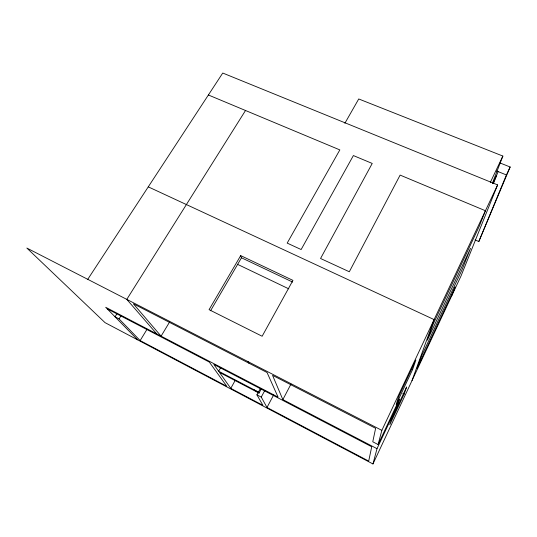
<?xml version="1.0" encoding="UTF-8"?>
<svg xmlns="http://www.w3.org/2000/svg" width="537" height="537" viewBox="0 0 537 537"><rect width="100%" height="100%" fill="white"/><g stroke="black" fill="none" stroke-linecap="round" stroke-linejoin="round"><path stroke-width="0.81" d="M378.095 444.549L381.854 430.359L26.85 248.054L105.044 322.65L372.96 463.961L377.008 448.67L397.581 404.885L399.427 399.192L378.095 444.549L372.772 441.783L375.625 428.304L272.554 375.336L282.845 399.602L377.008 448.67M404.193 394.037L406.623 386.969L391.627 418.894L389.808 424.7L404.193 394.037L402.857 393.379M412.638 369.463L415.886 360.012L398.615 396.668L396.158 404.468L412.638 369.463L411.288 368.805M412.013 380.592L434.097 319.582L148.266 186.856M492.375 183.251L502.867 156.066L358.736 98.962L344.875 123.268M493.469 183.506L498.101 171.598M451.476 296.35L455.201 286.966L417.061 368.328L421.532 356.071L461.887 270.104L470.526 248.329L427.351 340.156L433.332 323.764L479.36 226.057L485.435 210.739L400.119 175.096L349.318 271.762L320.555 258.498L372.228 163.443L353.38 155.562L301.136 249.537L287.188 243.107L339.834 149.904L208.383 94.982M87.753 279.327L222.748 73.039L497.618 184.909L461.008 276.011L372.96 463.961M475.044 239.905L478.823 241.522L506.418 174.948L510.15 167L500.054 162.973M510.15 167L478.823 241.522M381.854 430.359L497.618 184.909M492.724 183.661L496.51 175.686M490.308 182.452L502.867 156.066M282.845 399.602L290.987 384.103M261.412 388.674L259.029 393.091L258.458 392.057L218.653 371.235L213.84 364.435L371.725 446.757L368.697 461.088L266.996 407.469L273.628 394.977M266.996 407.469L261.257 397.105L264.822 390.453M259.029 393.091L219.465 372.383L230.782 388.379L262.922 405.321L256.908 394.823L258.096 392.614M258.458 392.057L260.438 388.385M230.782 388.379L235.233 380.324M218.653 371.235L220.707 367.59M240.697 255.605L209.081 309.661L262.137 336.249L292.947 280.381L240.697 255.605L241.482 257.787L292.611 282.066M210.544 310.782L241.482 257.787M169.618 321.965L161.093 336.155L133.364 303.801L267.057 372.51L278.065 397.112L105.715 307.298L137.62 339.827M107.232 308.849L209.343 362.086L226.822 386.291L140.144 340.592L147.091 329.201M140.144 340.592L119.06 318.904L121.261 315.394M245.516 110.501L126.792 299.377L156.744 333.893M117.234 313.299L115.032 316.796L119.06 318.904M496.55 170.974L506.418 174.948M237.381 264.264L288.812 288.859M256.908 394.823L261.257 397.105M253.686 389.56L258.868 392.789M248.114 361.683L248.893 363.173"/></g></svg>
